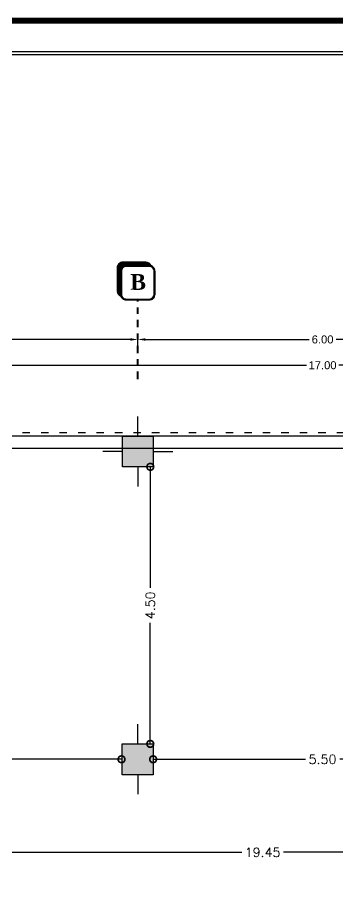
# Model space of a CAD drawing. Header units: metres. Extents: x -1655 to 449, y 40 to 361.
# Drawn here: x 196.77 to 201.96, y 55.48 to 69.73 of the extents above; entities that cross this region are included whole.
import ezdxf

# ---------------------------------------------------------------- set-up
doc = ezdxf.new("R2010")
doc.units = ezdxf.units.M
doc.header["$MEASUREMENT"] = 0
doc.linetypes.add('ACAD_ISO03W100', pattern=[30, 12, -18])
doc.linetypes.add('ACAD_ISO10W100', pattern=[18, 12, -3, 0, -3])
for name, color, linetype, lineweight in [('dimention', 2, 'Continuous', 13), ('Layer1', 1, 'Continuous', 40), ('Layer4', 252, 'Continuous', 25)]:
    doc.layers.add(name, color=color, linetype=linetype, lineweight=lineweight)
doc.layers.add('hatch', color=8, linetype='Continuous')
doc.layers.add('TEXT', color=3, linetype='Continuous')
doc.styles.add('DIMPLAN', font='romanc.shx', dxfattribs={"height": 0.15})
doc.styles.add('style1', font='arial.ttf')
doc.styles.add('TIMES NEW ROMAN', font='times.ttf', dxfattribs={"height": 0.2})
doc.dimstyles.new('DIMPLAN', dxfattribs={"dimtxt": 0.009, "dimasz": 0.219, "dimexe": 0.2, "dimexo": 0.2, "dimgap": 0.05, "dimtad": 0, "dimzin": 0, "dimdsep": 46, "dimtxsty": 'DIMPLAN', "dimblk1": 'DOTSMALL', "dimblk2": 'DOTSMALL', "dimsah": 1, "dimcen": 0, "dimse1": 1, "dimse2": 1, "dimclrd": 1, "dimclre": 1, "dimclrt": 2, "dimadec": 0, "dimazin": 0, "dimtfac": 0.909091, "dimtofl": 0, "dimtmove": 1, "dimatfit": 3, "dimldrblk": 'DOTSMALL', "dimfxl": 0.2, "dimtolj": 1, "dimtzin": 0, "dimarcsym": 0})
doc.dimstyles.new('sitting', dxfattribs={"dimtxt": 0.13, "dimasz": 0.12, "dimexe": 0.05, "dimexo": 0.05, "dimgap": 0.05, "dimtad": 0, "dimzin": 0, "dimdsep": 46, "dimtxsty": 'style1', "dimcen": 0, "dimazin": 0, "dimtm": 1e-09, "dimtfac": 1, "dimtofl": 0, "dimtmove": 1, "dimatfit": 3, "dimldrblk": 'DOT', "dimfxl": 0.1, "dimfxlon": 1, "dimtolj": 1, "dimtzin": 0, "dimarcsym": 0})

# ---------------------------------------------------------------- blocks, each defined once
blk = doc.blocks.new('kadr behi')
at = {"layer": 'Layer4'}
for p, q in [((5022.737, 2011.631), (5061.737, 2011.631)), ((5022.737, 2011.581), (5061.737, 2011.581))]:
    blk.add_line(p, q, dxfattribs=at)
at = {"layer": 'Layer4', "const_width": 0.1}
blk.add_lwpolyline([(5021.737, 2012.131), (5062.737, 2012.131), (5062.737, 1983.431), (5021.737, 1983.431)], close=True, dxfattribs=at)
blk = doc.blocks.new('_DOTSMALL')
at = {"color": 0, "linetype": 'ByBlock', "const_width": 0.5}
blk.add_lwpolyline([(-0.0625, 0, 1), (0.0625, 0, 1)], format="xyb", close=True, dxfattribs=at)
blk = doc.blocks.new('*D50')
at = {"color": 1, "lineweight": -2, "ltscale": 0.1, "transparency": 16777216}
for p, q in [((193.458, 57.679), (195.68, 57.679)), ((198.459, 57.679), (196.237, 57.679))]:
    blk.add_line(p, q, dxfattribs=at)
at = {"layer": 'DEFPOINTS', "color": 0, "ltscale": 0.1, "transparency": 16777216}
for p in [(198.459, 57.679), (193.458, 57.429), (198.459, 57.429)]:
    blk.add_point(p, dxfattribs=at)
at = {"color": 1, "lineweight": -2, "ltscale": 0.1, "transparency": 16777216, "xscale": 0.2189999999999999, "yscale": 0.2189999999999999, "zscale": 0.2189999999999999, "rotation": 180}
blk.add_blockref('_DOTSMALL', (193.458, 57.679), dxfattribs=at)
at = {"color": 1, "lineweight": -2, "ltscale": 0.1, "transparency": 16777216, "xscale": 0.2189999999999999, "yscale": 0.2189999999999999, "zscale": 0.2189999999999999}
blk.add_blockref('_DOTSMALL', (198.459, 57.679), dxfattribs=at)
at = {"color": 2, "ltscale": 0.1, "transparency": 16777216, "insert": (195.958, 57.679), "char_height": 0.15, "attachment_point": 5, "style": 'DIMPLAN'}
blk.add_mtext('\\A1;5.00', dxfattribs=at)
blk = doc.blocks.new('*D51')
at = {"color": 1, "lineweight": -2, "ltscale": 0.1, "transparency": 16777216}
for p, q in [((198.972, 57.679), (201.443, 57.679)), ((204.472, 57.679), (202.001, 57.679))]:
    blk.add_line(p, q, dxfattribs=at)
at = {"layer": 'DEFPOINTS', "color": 0, "ltscale": 0.1, "transparency": 16777216}
for p in [(204.472, 57.679), (198.972, 55.646), (204.472, 55.646)]:
    blk.add_point(p, dxfattribs=at)
at = {"color": 1, "lineweight": -2, "ltscale": 0.1, "transparency": 16777216, "xscale": 0.2189999999999999, "yscale": 0.2189999999999999, "zscale": 0.2189999999999999, "rotation": 180}
blk.add_blockref('_DOTSMALL', (198.972, 57.679), dxfattribs=at)
at = {"color": 1, "lineweight": -2, "ltscale": 0.1, "transparency": 16777216, "xscale": 0.2189999999999999, "yscale": 0.2189999999999999, "zscale": 0.2189999999999999}
blk.add_blockref('_DOTSMALL', (204.472, 57.679), dxfattribs=at)
at = {"color": 2, "ltscale": 0.1, "transparency": 16777216, "insert": (201.722, 57.679), "char_height": 0.15, "attachment_point": 5, "style": 'DIMPLAN'}
blk.add_mtext('\\A1;5.50', dxfattribs=at)
blk = doc.blocks.new('*D55')
at = {"color": 1, "lineweight": -2, "ltscale": 0.1, "transparency": 16777216}
for p, q in [((198.926, 62.429), (198.926, 60.461)), ((198.926, 57.929), (198.926, 59.897))]:
    blk.add_line(p, q, dxfattribs=at)
at = {"layer": 'DEFPOINTS', "color": 0, "ltscale": 0.1, "transparency": 16777216}
for p in [(198.473, 62.429), (198.926, 62.429), (198.472, 57.929)]:
    blk.add_point(p, dxfattribs=at)
at = {"color": 1, "lineweight": -2, "ltscale": 0.1, "transparency": 16777216, "xscale": 0.2189999999999999, "yscale": 0.2189999999999999, "zscale": 0.2189999999999999}
for p, rotation in [((198.926, 62.429), 89.98905725660428), ((198.926, 57.929), 269.9890572566043)]:
    blk.add_blockref('_DOTSMALL', p, dxfattribs=dict(at, rotation=rotation))
at = {"color": 2, "ltscale": 0.1, "transparency": 16777216, "insert": (198.926, 60.179), "char_height": 0.15, "attachment_point": 5, "rotation": 89.9891, "style": 'DIMPLAN'}
blk.add_mtext('\\A1;4.50', dxfattribs=at)
blk = doc.blocks.new('5050new')
h = blk.add_hatch(color=256)
h.dxf.hatch_style = 1
h.paths.add_polyline_path([(6309.307, 1826.545), (6308.807, 1826.545), (6308.807, 1826.045), (6309.307, 1826.045)])
for p, q in [((6309.057, 1826.545), (6309.057, 1826.863)), ((6308.807, 1826.295), (6308.489, 1826.295)), ((6309.307, 1826.295), (6309.625, 1826.295)), ((6309.057, 1826.045), (6309.057, 1825.727))]:
    blk.add_line(p, q)
blk.add_lwpolyline([(6308.807, 1826.545), (6309.307, 1826.545), (6309.307, 1826.045), (6308.807, 1826.045)], close=True)
blk = doc.blocks.new('axha')
for p in [(107.877, 27.576), (107.876, 22.576)]:
    blk.add_blockref('5050new', p)
blk = doc.blocks.new('axis')
at = {"layer": 'hatch'}
h = blk.add_hatch(dxfattribs=at)
h.set_pattern_fill('ANSI31', color=256, scale=0.003, angle=90)
h.set_pattern_definition([(135, (0, 0), (-0.00673519209, -0.00673519209), [])])
h.paths.add_polyline_path([(767.48, 242.255, 0.414214), (767.384, 242.159), (767.384, 241.79, 0.308343), (767.445, 241.701, -0.09388), (767.438, 241.736), (767.438, 242.105, -0.414214), (767.534, 242.201), (767.903, 242.201, -0.09388), (767.938, 242.194, 0.308343), (767.848, 242.255)])
at = {"layer": 'Layer4'}
blk.add_lwpolyline([(767.938, 242.194, 0.308343), (767.848, 242.255), (767.48, 242.255, 0.414214), (767.384, 242.159), (767.384, 241.79, 0.308343), (767.445, 241.701, 0.308343)], format="xyb", dxfattribs=at)
for points in [[(767.534, 241.64), (767.903, 241.64, 0.414214), (767.999, 241.736), (767.999, 242.105, 0.414214), (767.903, 242.201), (767.534, 242.201, 0.414214), (767.438, 242.105), (767.438, 241.736, 0.414214)], [(767.534, 241.655), (767.903, 241.655, 0.414214), (767.984, 241.736), (767.984, 242.105, 0.414214), (767.903, 242.186), (767.534, 242.186, 0.414214), (767.453, 242.105), (767.453, 241.736, 0.414214)]]:
    blk.add_lwpolyline(points, format="xyb", close=True, dxfattribs=at)
blk = doc.blocks.new('*D116')
at = {"layer": 'DEFPOINTS', "color": 0, "transparency": 16777216}
for p in [(6603.94, 1855.689), (6598.438, 1855.047), (6603.94, 1855.047)]:
    blk.add_point(p, dxfattribs=at)
at = {"layer": 'dimention', "color": 0, "lineweight": -2, "transparency": 16777216}
for p, q in [((6598.438, 1855.589), (6598.438, 1855.739)), ((6603.94, 1855.589), (6603.94, 1855.739)), ((6598.558, 1855.689), (6600.97, 1855.689)), ((6603.82, 1855.689), (6601.408, 1855.689))]:
    blk.add_line(p, q, dxfattribs=at)
at = {"layer": 'dimention', "color": 0, "transparency": 16777216}
for points in [[(6598.558, 1855.709), (6598.558, 1855.669), (6598.438, 1855.689)], [(6603.82, 1855.709), (6603.82, 1855.669), (6603.94, 1855.689)]]:
    blk.add_solid(points, dxfattribs=at)
at = {"layer": 'dimention', "color": 0, "transparency": 16777216, "insert": (6601.189, 1855.689), "char_height": 0.13, "attachment_point": 5, "style": 'style1'}
blk.add_mtext('\\A1;5.50', dxfattribs=at)
blk = doc.blocks.new('_Dot')
at = {"color": 0, "linetype": 'ByBlock', "lineweight": -2}
blk.add_line((-0.5, 0), (-1, 0), dxfattribs=at)
at = {"color": 0, "linetype": 'ByBlock', "const_width": 0.5}
blk.add_lwpolyline([(-0.25, 0, 1), (0.25, 0, 1)], format="xyb", close=True, dxfattribs=at)
blk = doc.blocks.new('*D111')
at = {"layer": 'DEFPOINTS', "color": 0, "transparency": 16777216}
for p in [(6609.94, 1855.689), (6603.94, 1855.047), (6609.94, 1855.047)]:
    blk.add_point(p, dxfattribs=at)
at = {"layer": 'dimention', "color": 0, "lineweight": -2, "transparency": 16777216}
for p, q in [((6603.94, 1855.589), (6603.94, 1855.739)), ((6609.94, 1855.589), (6609.94, 1855.739)), ((6604.06, 1855.689), (6606.721, 1855.689)), ((6609.82, 1855.689), (6607.159, 1855.689))]:
    blk.add_line(p, q, dxfattribs=at)
at = {"layer": 'dimention', "color": 0, "transparency": 16777216}
for points in [[(6604.06, 1855.709), (6604.06, 1855.669), (6603.94, 1855.689)], [(6609.82, 1855.709), (6609.82, 1855.669), (6609.94, 1855.689)]]:
    blk.add_solid(points, dxfattribs=at)
at = {"layer": 'dimention', "color": 0, "transparency": 16777216, "insert": (6606.94, 1855.689), "char_height": 0.13, "attachment_point": 5, "rotation": 359.9997, "style": 'style1'}
blk.add_mtext('\\A1;6.00', dxfattribs=at)
blk = doc.blocks.new('*D114')
at = {"layer": 'DEFPOINTS', "color": 0, "transparency": 16777216}
for p in [(6615.44, 1855.27), (6598.438, 1855.047), (6615.44, 1855.047)]:
    blk.add_point(p, dxfattribs=at)
at = {"layer": 'dimention', "color": 0, "lineweight": -2, "transparency": 16777216}
for p, q in [((6598.438, 1855.17), (6598.438, 1855.32)), ((6615.44, 1855.17), (6615.44, 1855.32)), ((6598.558, 1855.27), (6606.676, 1855.27)), ((6615.32, 1855.27), (6607.202, 1855.27))]:
    blk.add_line(p, q, dxfattribs=at)
at = {"layer": 'dimention', "color": 0, "transparency": 16777216}
for points in [[(6598.558, 1855.29), (6598.558, 1855.25), (6598.438, 1855.27)], [(6615.32, 1855.29), (6615.32, 1855.25), (6615.44, 1855.27)]]:
    blk.add_solid(points, dxfattribs=at)
at = {"layer": 'dimention', "color": 0, "transparency": 16777216, "insert": (6606.939, 1855.27), "char_height": 0.13, "attachment_point": 5, "style": 'style1'}
blk.add_mtext('\\A1;17.00', dxfattribs=at)
blk = doc.blocks.new('*D201')
at = {"color": 1, "lineweight": -2, "ltscale": 0.1, "transparency": 16777216}
for p, q in [((191.026, 56.168), (200.41, 56.168)), ((210.473, 56.168), (201.089, 56.168))]:
    blk.add_line(p, q, dxfattribs=at)
at = {"layer": 'DEFPOINTS', "color": 0, "ltscale": 0.1, "transparency": 16777216}
for p in [(210.473, 56.168), (191.026, 55.679), (210.473, 55.679)]:
    blk.add_point(p, dxfattribs=at)
at = {"color": 1, "lineweight": -2, "ltscale": 0.1, "transparency": 16777216, "xscale": 0.2189999999999999, "yscale": 0.2189999999999999, "zscale": 0.2189999999999999, "rotation": 180}
blk.add_blockref('_DOTSMALL', (191.026, 56.168), dxfattribs=at)
at = {"color": 1, "lineweight": -2, "ltscale": 0.1, "transparency": 16777216, "xscale": 0.2189999999999999, "yscale": 0.2189999999999999, "zscale": 0.2189999999999999}
blk.add_blockref('_DOTSMALL', (210.473, 56.168), dxfattribs=at)
at = {"color": 2, "ltscale": 0.1, "transparency": 16777216, "insert": (200.749, 56.168), "char_height": 0.15, "attachment_point": 5, "style": 'DIMPLAN'}
blk.add_mtext('\\A1;{\\C242;19.45}', dxfattribs=at)
blk = doc.blocks.new('AXBANDI123ABC')
at = {"layer": 'Layer1', "linetype": 'ACAD_ISO10W100', "ltscale": 0.01}
blk.add_line((6603.94, 1855.047), (6603.94, 1856.33), dxfattribs=at)
at = {"layer": 'Layer1', "rotation": 0.008750763624052854}
blk.add_blockref('axis', (5836.258, 1614.573), dxfattribs=at)
at = {"layer": 'TEXT', "color": 9, "true_color": 0xc7c8ca, "insert": (6604.073, 1856.751), "char_height": 0.2556, "attachment_point": 3, "rotation": 0.0088, "style": 'TIMES NEW ROMAN'}
blk.add_mtext_dynamic_manual_height_columns('{\\fTimes New Roman|b1|i0|c0|p18;B}', width=0.30135, gutter_width=12.5, heights=[0], dxfattribs=at)
at = {"layer": 'dimention', "color": 9, "true_color": 0xc7c8ca}
for p1, p2, distance, picture, middle in [((6598.438, 1855.047), (6603.94, 1855.047), 0.642, '*D116', (6601.189, 1855.689)), ((6603.94, 1855.047), (6609.94, 1855.047), 0.642, '*D111', (6606.94, 1855.689)), ((6598.438, 1855.047), (6615.44, 1855.047), 0.223, '*D114', (6606.939, 1855.27))]:
    dim = blk.add_aligned_dim(p1=p1, p2=p2, distance=distance, dimstyle='sitting', override={"dimarcsym": 1}, dxfattribs=at)
    dim.commit()
    dim.dimension.update_dxf_attribs({"geometry": picture, "text_midpoint": middle})

msp = doc.modelspace()

# ---------------------------------------------------------------- linework, layer by layer
at = {"color": 64, "linetype": 'ACAD_ISO03W100', "ltscale": 0.01}
msp.add_line((210.473, 62.979), (190.941, 62.98), dxfattribs=at)
for p, q in [((210.473, 62.929), (191.014, 62.929)), ((207.921, 62.729), (194.371, 62.729))]:
    msp.add_line(p, q)

# ---------------------------------------------------------------- block references
for name, p in [('axha', (-6218.211, -1791.192)), ('kadr behi', (-4840.099, -1942.456)), ('AXBANDI123ABC', (-6405.217, -1791.192))]:
    msp.add_blockref(name, p)

# ---------------------------------------------------------------- dimensions: what is measured, and where the dimension line sits
at = {"ltscale": 0.1}
for p1, p2, distance, picture, middle in [((198.472, 57.929), (198.473, 62.429), -0.453, '*D55', (198.926, 60.179)), ((193.458, 57.429), (198.459, 57.429), 0.25, '*D50', (195.958, 57.679)), ((198.972, 55.646), (204.472, 55.646), 2.032, '*D51', (201.722, 57.679))]:
    dim = msp.add_aligned_dim(p1=p1, p2=p2, distance=distance, dimstyle='DIMPLAN', override={"dimfxl": 0.1, "dimfxlon": 1, "dimarcsym": 1}, dxfattribs=at)
    dim.commit()
    dim.dimension.update_dxf_attribs({"geometry": picture, "text_midpoint": middle})
at = {"color": 242, "ltscale": 0.1, "true_color": 0xcd2027}
dim = msp.add_aligned_dim(p1=(191.026, 55.679), p2=(210.473, 55.679), distance=0.488, text='{\\C242;<>}', dimstyle='DIMPLAN', override={"dimfxl": 0.1, "dimfxlon": 1, "dimarcsym": 1}, dxfattribs=at)
dim.commit()
dim.dimension.update_dxf_attribs({"geometry": '*D201', "text_midpoint": (200.749, 56.168)})

doc.saveas('drawing.dxf')
